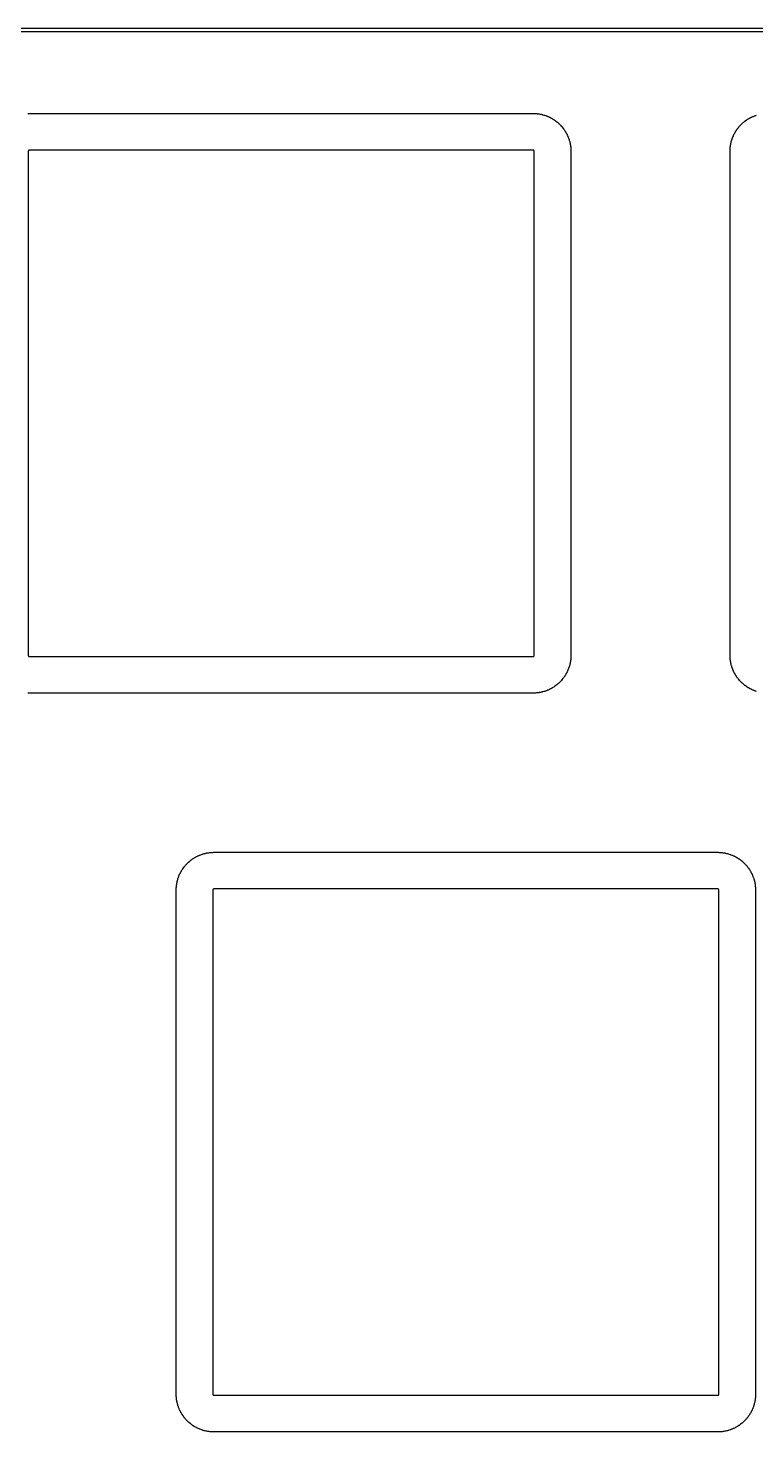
# Model space of a CAD drawing. Extents: x 19 to 282, y -150 to -67.
# Drawn here: x 134.48 to 153.26, y -103 to -66.8 of the extents above; entities that cross this region are included whole.
import ezdxf

# ---------------------------------------------------------------- set-up
doc = ezdxf.new("R2010")
doc.units = 0
doc.layers.add('BLACK', color=7, linetype='CONTINUOUS')

msp = doc.modelspace()

# ---------------------------------------------------------------- linework, layer by layer
at = {"layer": 'BLACK', "linetype": 'CONTINUOUS'}
for p, q in [((24.0518, -66.8), (277.023, -66.8)), ((277.023, -66.9), (24.0518, -66.9)), ((134.476, -69.0033), (134.501, -69.0027)), ((134.501, -69.0027), (134.507, -69.0026)), ((134.507, -69.0026), (134.51, -69.003)), ((134.51, -69.003), (134.513, -69.0026)), ((134.513, -69.0026), (147.513, -69.0026)), ((147.513, -69.0026), (147.518, -69.0026)), ((147.518, -69.0026), (147.521, -69.0031)), ((147.521, -69.0031), (147.524, -69.0027)), ((147.524, -69.0027), (147.549, -69.0033)), ((147.549, -69.0033), (147.555, -69.0035)), ((147.555, -69.0035), (147.564, -69.0051)), ((147.564, -69.0051), (147.572, -69.0045)), ((147.572, -69.0045), (147.597, -69.0063)), ((147.597, -69.0063), (147.603, -69.0068)), ((147.603, -69.0068), (147.611, -69.0088)), ((147.611, -69.0088), (147.62, -69.0086)), ((147.62, -69.0086), (147.645, -69.0116)), ((147.645, -69.0116), (147.65, -69.0124)), ((147.65, -69.0124), (147.659, -69.0148)), ((147.659, -69.0148), (147.668, -69.0151)), ((147.668, -69.0151), (147.692, -69.0193)), ((147.692, -69.0193), (147.697, -69.0203)), ((147.697, -69.0203), (147.706, -69.0231)), ((147.706, -69.0231), (147.714, -69.0238)), ((147.714, -69.0238), (147.738, -69.0292)), ((147.738, -69.0292), (147.744, -69.0305)), ((147.744, -69.0305), (147.752, -69.0337)), ((147.752, -69.0337), (147.761, -69.0348)), ((147.761, -69.0348), (147.784, -69.0414)), ((147.784, -69.0414), (147.79, -69.043)), ((147.79, -69.043), (147.798, -69.0465)), ((147.798, -69.0465), (147.806, -69.0481)), ((147.806, -69.0481), (147.829, -69.0557)), ((147.829, -69.0557), (147.835, -69.0576)), ((147.835, -69.0576), (147.843, -69.0616)), ((147.843, -69.0616), (147.851, -69.0635)), ((147.851, -69.0635), (147.874, -69.0723)), ((147.874, -69.0723), (147.879, -69.0744)), ((147.879, -69.0744), (147.887, -69.0788)), ((147.887, -69.0788), (147.895, -69.0811)), ((147.895, -69.0811), (147.918, -69.091)), ((147.918, -69.091), (147.923, -69.0934)), ((147.923, -69.0934), (147.93, -69.0981)), ((147.93, -69.0981), (147.938, -69.1008)), ((147.938, -69.1008), (147.96, -69.1118)), ((147.96, -69.1118), (147.965, -69.1144)), ((147.965, -69.1144), (147.972, -69.1195)), ((147.972, -69.1195), (147.981, -69.1227)), ((147.981, -69.1227), (148.002, -69.1347)), ((148.002, -69.1347), (148.007, -69.1376)), ((153.066, -69.14), (153.073, -69.1347)), ((153.073, -69.1347), (153.094, -69.1227)), ((153.094, -69.1227), (153.1, -69.1199)), ((153.1, -69.1199), (153.108, -69.1168)), ((153.108, -69.1168), (153.115, -69.1118)), ((153.115, -69.1118), (153.137, -69.1008)), ((153.137, -69.1008), (153.142, -69.0983)), ((153.142, -69.0983), (153.15, -69.0956)), ((153.15, -69.0956), (153.157, -69.091)), ((153.157, -69.091), (153.18, -69.0811)), ((153.18, -69.0811), (153.185, -69.0788)), ((153.185, -69.0788), (153.193, -69.0766)), ((153.193, -69.0766), (153.201, -69.0723)), ((153.201, -69.0723), (153.224, -69.0635)), ((153.224, -69.0635), (153.229, -69.0615)), ((153.229, -69.0615), (153.238, -69.0596)), ((153.238, -69.0596), (153.246, -69.0557)), ((153.246, -69.0557), (153.269, -69.0481)), ((148.007, -69.1376), (148.014, -69.143)), ((148.014, -69.143), (148.022, -69.1466)), ((148.022, -69.1466), (148.042, -69.1596)), ((148.042, -69.1596), (148.047, -69.1627)), ((148.047, -69.1627), (148.054, -69.1685)), ((148.054, -69.1685), (148.062, -69.1725)), ((148.062, -69.1725), (148.082, -69.1866)), ((148.082, -69.1866), (148.086, -69.1899)), ((148.086, -69.1899), (148.093, -69.196)), ((148.093, -69.196), (148.1, -69.2004)), ((148.1, -69.2004), (148.12, -69.2155)), ((148.12, -69.2155), (148.124, -69.2191)), ((148.124, -69.2191), (148.13, -69.2255)), ((148.13, -69.2255), (148.138, -69.2303)), ((148.138, -69.2303), (148.156, -69.2464)), ((148.156, -69.2464), (148.161, -69.2502)), ((148.161, -69.2502), (148.167, -69.257)), ((148.167, -69.257), (148.174, -69.2621)), ((148.174, -69.2621), (148.192, -69.2792)), ((148.192, -69.2792), (148.196, -69.2832)), ((148.196, -69.2832), (148.201, -69.2903)), ((148.201, -69.2903), (148.208, -69.2958)), ((148.208, -69.2958), (148.225, -69.3137)), ((148.225, -69.3137), (148.229, -69.3179)), ((148.229, -69.3179), (148.234, -69.3252)), ((148.234, -69.3252), (148.241, -69.3311)), ((148.241, -69.3311), (148.257, -69.3498)), ((148.257, -69.3498), (148.261, -69.3542)), ((148.261, -69.3542), (148.266, -69.3617)), ((148.266, -69.3617), (148.272, -69.3678)), ((148.272, -69.3678), (148.287, -69.3872)), ((148.287, -69.3872), (148.291, -69.3918)), ((148.291, -69.3918), (148.295, -69.3995)), ((148.295, -69.3995), (148.301, -69.4059)), ((148.301, -69.4059), (148.315, -69.4259)), ((148.315, -69.4259), (148.318, -69.4307)), ((148.318, -69.4307), (148.322, -69.4385)), ((148.322, -69.4385), (148.328, -69.4452)), ((148.328, -69.4452), (148.341, -69.4659)), ((148.341, -69.4659), (148.344, -69.4708)), ((148.344, -69.4708), (148.347, -69.4788)), ((148.347, -69.4788), (148.353, -69.4857)), ((148.353, -69.4857), (148.365, -69.507)), ((152.71, -69.507), (152.722, -69.4857)), ((152.722, -69.4857), (152.725, -69.4807)), ((152.725, -69.4807), (152.731, -69.4739)), ((152.731, -69.4739), (152.734, -69.4659)), ((152.734, -69.4659), (152.747, -69.4452)), ((152.747, -69.4452), (152.75, -69.4403)), ((152.75, -69.4403), (152.756, -69.4337)), ((152.756, -69.4337), (152.76, -69.4259)), ((152.76, -69.4259), (152.774, -69.4059)), ((152.774, -69.4059), (152.777, -69.4012)), ((152.777, -69.4012), (152.784, -69.3948)), ((152.784, -69.3948), (152.788, -69.3872)), ((152.788, -69.3872), (152.803, -69.3678)), ((152.803, -69.3678), (152.807, -69.3632)), ((152.807, -69.3632), (152.813, -69.3572)), ((152.813, -69.3572), (152.818, -69.3498)), ((152.818, -69.3498), (152.834, -69.3311)), ((152.834, -69.3311), (152.838, -69.3267)), ((152.838, -69.3267), (152.844, -69.321)), ((152.844, -69.321), (152.85, -69.3137)), ((152.85, -69.3137), (152.867, -69.2958)), ((152.867, -69.2958), (152.871, -69.2916)), ((152.871, -69.2916), (152.878, -69.2862)), ((152.878, -69.2862), (152.883, -69.2792)), ((152.883, -69.2792), (152.901, -69.2621)), ((152.901, -69.2621), (152.905, -69.2582)), ((152.905, -69.2582), (152.913, -69.2531)), ((152.913, -69.2531), (152.919, -69.2464)), ((152.919, -69.2464), (152.937, -69.2303)), ((152.937, -69.2303), (152.942, -69.2266)), ((152.942, -69.2266), (152.949, -69.2219)), ((152.949, -69.2219), (152.955, -69.2155)), ((152.955, -69.2155), (152.975, -69.2004)), ((152.975, -69.2004), (152.979, -69.1969)), ((152.979, -69.1969), (152.987, -69.1926)), ((152.987, -69.1926), (152.993, -69.1866)), ((152.993, -69.1866), (153.013, -69.1725)), ((153.013, -69.1725), (153.018, -69.1692)), ((153.018, -69.1692), (153.026, -69.1653)), ((153.026, -69.1653), (153.033, -69.1596)), ((153.033, -69.1596), (153.053, -69.1466)), ((153.053, -69.1466), (153.058, -69.1435)), ((153.058, -69.1435), (153.066, -69.14)), ((148.365, -69.507), (148.368, -69.512)), ((148.368, -69.512), (148.371, -69.5202)), ((148.371, -69.5202), (148.376, -69.5273)), ((148.376, -69.5273), (148.387, -69.5491)), ((148.387, -69.5491), (148.389, -69.5543)), ((148.389, -69.5543), (148.392, -69.5626)), ((148.392, -69.5626), (148.397, -69.57)), ((148.397, -69.57), (148.406, -69.5923)), ((148.406, -69.5923), (148.409, -69.5976)), ((148.409, -69.5976), (148.411, -69.606)), ((148.411, -69.606), (148.415, -69.6136)), ((148.415, -69.6136), (148.424, -69.6363)), ((148.424, -69.6363), (148.426, -69.6417)), ((148.426, -69.6417), (148.428, -69.6502)), ((148.428, -69.6502), (148.432, -69.658)), ((148.432, -69.658), (148.439, -69.6812)), ((148.439, -69.6812), (148.441, -69.6867)), ((148.441, -69.6867), (148.443, -69.6953)), ((148.443, -69.6953), (148.446, -69.7033)), ((148.446, -69.7033), (148.453, -69.7268)), ((148.453, -69.7268), (148.454, -69.7324)), ((148.454, -69.7324), (148.455, -69.741)), ((148.455, -69.741), (148.458, -69.7492)), ((148.458, -69.7492), (148.464, -69.7731)), ((148.464, -69.7731), (148.465, -69.7787)), ((148.465, -69.7787), (148.466, -69.7875)), ((148.466, -69.7875), (148.468, -69.7958)), ((148.468, -69.7958), (148.472, -69.8199)), ((148.472, -69.8199), (148.473, -69.8256)), ((148.473, -69.8256), (148.474, -69.8344)), ((148.474, -69.8344), (148.476, -69.8429)), ((148.476, -69.8429), (148.479, -69.8673)), ((152.596, -69.8673), (152.599, -69.8429)), ((152.599, -69.8429), (152.6, -69.8372)), ((152.6, -69.8372), (152.602, -69.8287)), ((152.602, -69.8287), (152.603, -69.82)), ((152.603, -69.82), (152.607, -69.7958)), ((152.607, -69.7958), (152.608, -69.7901)), ((152.608, -69.7901), (152.611, -69.7818)), ((152.611, -69.7731), (152.617, -69.7492)), ((152.611, -69.7818), (152.611, -69.7731)), ((152.617, -69.7492), (152.618, -69.7436)), ((152.618, -69.7436), (152.621, -69.7355)), ((152.621, -69.7355), (152.622, -69.7268)), ((152.622, -69.7268), (152.629, -69.7033)), ((152.629, -69.7033), (152.63, -69.6977)), ((152.63, -69.6977), (152.634, -69.6898)), ((152.634, -69.6898), (152.636, -69.6812)), ((152.636, -69.6812), (152.643, -69.658)), ((152.643, -69.658), (152.645, -69.6525)), ((152.645, -69.6525), (152.649, -69.6448)), ((152.649, -69.6448), (152.651, -69.6363)), ((152.651, -69.6363), (152.66, -69.6136)), ((152.66, -69.6136), (152.662, -69.6082)), ((152.662, -69.6082), (152.666, -69.6006)), ((152.666, -69.6006), (152.669, -69.5923)), ((152.669, -69.5923), (152.679, -69.57)), ((152.679, -69.57), (152.681, -69.5647)), ((152.681, -69.5647), (152.686, -69.5574)), ((152.686, -69.5574), (152.688, -69.5491)), ((152.688, -69.5491), (152.699, -69.5273)), ((152.699, -69.5273), (152.702, -69.5222)), ((152.702, -69.5222), (152.707, -69.5151)), ((152.707, -69.5151), (152.71, -69.507)), ((134.486, -69.9696), (134.485, -69.9709)), ((134.485, -69.9709), (134.485, -69.9723)), ((134.485, -69.9723), (134.485, -69.9736)), ((134.485, -69.9736), (134.485, -69.9809)), ((134.485, -69.9809), (134.485, -82.9691)), ((134.487, -69.9658), (134.486, -69.967)), ((134.486, -69.967), (134.486, -69.9683)), ((134.486, -69.9683), (134.486, -69.9696)), ((134.488, -69.9633), (134.487, -69.9645)), ((134.487, -69.9645), (134.487, -69.9658)), ((134.489, -69.9609), (134.488, -69.9621)), ((134.488, -69.9621), (134.488, -69.9633)), ((134.49, -69.9598), (134.489, -69.9609)), ((134.491, -69.9577), (134.49, -69.9587)), ((134.49, -69.9587), (134.49, -69.9598)), ((134.492, -69.9566), (134.491, -69.9577)), ((134.493, -69.9556), (134.492, -69.9566)), ((134.494, -69.9546), (134.493, -69.9556)), ((134.495, -69.9538), (134.494, -69.9546)), ((134.496, -69.953), (134.495, -69.9538)), ((134.497, -69.9522), (134.496, -69.953)), ((134.498, -69.9515), (134.497, -69.9522)), ((134.5, -69.9508), (134.498, -69.9515)), ((134.501, -69.9502), (134.5, -69.9508)), ((134.502, -69.9497), (134.501, -69.9502)), ((134.503, -69.9492), (134.502, -69.9497)), ((134.505, -69.9488), (134.503, -69.9492)), ((134.506, -69.9484), (134.505, -69.9488)), ((134.507, -69.9481), (134.506, -69.9484)), ((134.508, -69.9479), (134.507, -69.9481)), ((134.51, -69.9477), (134.508, -69.9479)), ((134.511, -69.9476), (134.51, -69.9477)), ((134.518, -69.9474), (134.511, -69.9476)), ((147.507, -69.9474), (134.518, -69.9474)), ((147.514, -69.9476), (147.507, -69.9474)), ((147.515, -69.9477), (147.514, -69.9476)), ((147.517, -69.9479), (147.515, -69.9477)), ((147.518, -69.9481), (147.517, -69.9479)), ((147.519, -69.9484), (147.518, -69.9481)), ((147.52, -69.9488), (147.519, -69.9484)), ((147.522, -69.9492), (147.52, -69.9488)), ((147.523, -69.9497), (147.522, -69.9492)), ((147.524, -69.9502), (147.523, -69.9497)), ((147.525, -69.9508), (147.524, -69.9502)), ((147.527, -69.9515), (147.525, -69.9508)), ((147.528, -69.9522), (147.527, -69.9515)), ((147.529, -69.9529), (147.528, -69.9522)), ((147.53, -69.9538), (147.529, -69.9529)), ((147.531, -69.9546), (147.53, -69.9538)), ((147.532, -69.9556), (147.531, -69.9546)), ((147.533, -69.9566), (147.532, -69.9556)), ((147.534, -69.9577), (147.533, -69.9566)), ((147.535, -69.9587), (147.534, -69.9577)), ((147.535, -69.9598), (147.535, -69.9587)), ((147.536, -69.9609), (147.535, -69.9598)), ((147.537, -69.9621), (147.536, -69.9609)), ((147.537, -69.9633), (147.537, -69.9621)), ((147.538, -69.9645), (147.537, -69.9633)), ((147.538, -69.9658), (147.538, -69.9645)), ((147.539, -69.967), (147.538, -69.9658)), ((147.539, -69.9683), (147.539, -69.967)), ((147.539, -69.9696), (147.539, -69.9683)), ((147.54, -69.9709), (147.539, -69.9696)), ((147.54, -69.9723), (147.54, -69.9709)), ((147.54, -69.9736), (147.54, -69.9723)), ((147.54, -69.9808), (147.54, -69.9736)), ((147.54, -82.9692), (147.54, -69.9808)), ((148.479, -69.8673), (148.48, -69.8731)), ((148.48, -69.8731), (148.479, -69.8819)), ((148.479, -69.8819), (148.481, -69.8905)), ((148.481, -69.8905), (148.483, -69.9152)), ((148.483, -69.9152), (148.483, -69.9209)), ((148.483, -69.9209), (148.483, -69.9298)), ((148.483, -69.9298), (148.484, -69.9385)), ((148.484, -69.9385), (148.485, -69.9633)), ((148.485, -69.9633), (148.485, -69.9691)), ((148.485, -69.9691), (148.485, -69.972)), ((148.485, -69.972), (148.485, -69.975)), ((148.485, -69.975), (148.485, -82.975)), ((152.59, -69.9633), (152.591, -69.9385)), ((152.591, -69.9663), (152.59, -69.9633)), ((152.59, -69.9692), (152.591, -69.9663)), ((152.59, -69.975), (152.59, -69.9692)), ((152.59, -82.975), (152.59, -69.975)), ((152.591, -69.9327), (152.593, -69.924)), ((152.591, -69.9385), (152.591, -69.9327)), ((152.592, -69.9151), (152.594, -69.8905)), ((152.593, -69.924), (152.592, -69.9151)), ((152.594, -69.8848), (152.596, -69.8762)), ((152.594, -69.8905), (152.594, -69.8848)), ((152.596, -69.8762), (152.596, -69.8673)), ((134.485, -82.9691), (134.485, -82.9764)), ((134.485, -82.9764), (134.485, -82.9777)), ((134.485, -82.9777), (134.485, -82.9791)), ((134.485, -82.9791), (134.486, -82.9804)), ((134.486, -82.9804), (134.486, -82.9817)), ((134.486, -82.9817), (134.486, -82.983)), ((134.486, -82.983), (134.487, -82.9842)), ((134.487, -82.9842), (134.487, -82.9855)), ((134.487, -82.9855), (134.488, -82.9867)), ((134.488, -82.9867), (134.488, -82.9879)), ((134.488, -82.9879), (134.489, -82.9891)), ((134.489, -82.9891), (134.49, -82.9902)), ((134.49, -82.9902), (134.49, -82.9913)), ((134.49, -82.9913), (134.491, -82.9924)), ((134.491, -82.9924), (134.492, -82.9934)), ((134.492, -82.9934), (134.493, -82.9944)), ((134.493, -82.9944), (134.494, -82.9954)), ((134.494, -82.9954), (134.495, -82.9962)), ((134.495, -82.9962), (134.496, -82.997)), ((134.496, -82.997), (134.497, -82.9978)), ((134.497, -82.9978), (134.498, -82.9985)), ((134.498, -82.9985), (134.5, -82.9992)), ((134.5, -82.9992), (134.501, -82.9998)), ((134.501, -82.9998), (134.502, -83.0003)), ((134.502, -83.0003), (134.503, -83.0008)), ((134.503, -83.0008), (134.505, -83.0012)), ((134.505, -83.0012), (134.506, -83.0016)), ((134.506, -83.0016), (134.507, -83.0019)), ((134.507, -83.0019), (134.508, -83.0021)), ((134.508, -83.0021), (134.51, -83.0023)), ((134.51, -83.0023), (134.511, -83.0024)), ((134.511, -83.0024), (134.518, -83.0026)), ((134.518, -83.0026), (147.507, -83.0026)), ((147.507, -83.0026), (147.514, -83.0024)), ((147.514, -83.0024), (147.515, -83.0023)), ((147.515, -83.0023), (147.517, -83.0021)), ((147.517, -83.0021), (147.518, -83.0019)), ((147.518, -83.0019), (147.519, -83.0016)), ((147.519, -83.0016), (147.52, -83.0012)), ((147.52, -83.0012), (147.522, -83.0008)), ((147.522, -83.0008), (147.523, -83.0003)), ((147.523, -83.0003), (147.524, -82.9998)), ((147.524, -82.9998), (147.525, -82.9992)), ((147.525, -82.9992), (147.527, -82.9985)), ((147.527, -82.9985), (147.528, -82.9978)), ((147.528, -82.9978), (147.529, -82.9971)), ((147.529, -82.9971), (147.53, -82.9962)), ((147.53, -82.9962), (147.531, -82.9953)), ((147.531, -82.9953), (147.532, -82.9944)), ((147.532, -82.9944), (147.533, -82.9934)), ((147.533, -82.9934), (147.534, -82.9923)), ((147.534, -82.9923), (147.535, -82.9913)), ((147.535, -82.9902), (147.536, -82.9891)), ((147.535, -82.9913), (147.535, -82.9902)), ((147.536, -82.9891), (147.537, -82.9879)), ((147.537, -82.9867), (147.538, -82.9855)), ((147.537, -82.9879), (147.537, -82.9867)), ((147.538, -82.9842), (147.539, -82.983)), ((147.538, -82.9855), (147.538, -82.9842)), ((147.539, -82.9804), (147.54, -82.9791)), ((147.539, -82.9817), (147.539, -82.9804)), ((147.539, -82.983), (147.539, -82.9817)), ((147.54, -82.9764), (147.54, -82.9692)), ((147.54, -82.9777), (147.54, -82.9764)), ((147.54, -82.9791), (147.54, -82.9777)), ((148.445, -83.2523), (148.441, -83.2602)), ((148.446, -83.2467), (148.445, -83.2523)), ((148.453, -83.2232), (148.446, -83.2467)), ((148.454, -83.2145), (148.453, -83.2232)), ((148.457, -83.2064), (148.454, -83.2145)), ((148.458, -83.2008), (148.457, -83.2064)), ((148.464, -83.1769), (148.458, -83.2008)), ((148.467, -83.1599), (148.464, -83.1682)), ((148.464, -83.1682), (148.464, -83.1769)), ((148.468, -83.1542), (148.467, -83.1599)), ((148.472, -83.13), (148.468, -83.1542)), ((148.473, -83.1213), (148.472, -83.13)), ((148.475, -83.1128), (148.473, -83.1213)), ((148.476, -83.1071), (148.475, -83.1128)), ((148.479, -83.0827), (148.476, -83.1071)), ((148.481, -83.0652), (148.479, -83.0738)), ((148.479, -83.0738), (148.479, -83.0827)), ((148.483, -83.0348), (148.481, -83.0595)), ((148.481, -83.0595), (148.481, -83.0652)), ((148.484, -83.0173), (148.482, -83.026)), ((148.482, -83.026), (148.483, -83.0348)), ((148.485, -82.9808), (148.484, -82.9837)), ((148.484, -82.9837), (148.485, -82.9867)), ((148.485, -82.9867), (148.484, -83.0115)), ((148.484, -83.0115), (148.484, -83.0173)), ((148.485, -82.975), (148.485, -82.9808)), ((152.59, -82.978), (152.59, -82.975)), ((152.59, -82.9809), (152.59, -82.978)), ((152.59, -82.9867), (152.59, -82.9809)), ((152.591, -83.0115), (152.59, -82.9867)), ((152.592, -83.0202), (152.591, -83.0115)), ((152.592, -83.0291), (152.592, -83.0202)), ((152.592, -83.0349), (152.592, -83.0291)), ((152.594, -83.0595), (152.592, -83.0349)), ((152.596, -83.0681), (152.594, -83.0595)), ((152.595, -83.0769), (152.596, -83.0681)), ((152.596, -83.0827), (152.595, -83.0769)), ((152.599, -83.1071), (152.596, -83.0827)), ((152.601, -83.1155), (152.599, -83.1071)), ((152.602, -83.1243), (152.601, -83.1155)), ((152.603, -83.13), (152.602, -83.1243)), ((152.607, -83.1542), (152.603, -83.13)), ((152.61, -83.1625), (152.607, -83.1542)), ((152.61, -83.1713), (152.61, -83.1625)), ((152.611, -83.1769), (152.61, -83.1713)), ((152.617, -83.2008), (152.611, -83.1769)), ((152.62, -83.209), (152.617, -83.2008)), ((152.621, -83.2176), (152.62, -83.209)), ((152.622, -83.2232), (152.621, -83.2176)), ((152.629, -83.2467), (152.622, -83.2232)), ((152.632, -83.2547), (152.629, -83.2467)), ((148.257, -83.6002), (148.241, -83.6189)), ((148.262, -83.5928), (148.257, -83.6002)), ((148.268, -83.5867), (148.262, -83.5928)), ((148.272, -83.5822), (148.268, -83.5867)), ((148.287, -83.5628), (148.272, -83.5822)), ((148.291, -83.5552), (148.287, -83.5628)), ((148.298, -83.5488), (148.291, -83.5552)), ((148.301, -83.5441), (148.298, -83.5488)), ((148.315, -83.5241), (148.301, -83.5441)), ((148.319, -83.5163), (148.315, -83.5241)), ((148.325, -83.5097), (148.319, -83.5163)), ((148.328, -83.5048), (148.325, -83.5097)), ((148.341, -83.4841), (148.328, -83.5048)), ((148.345, -83.4761), (148.341, -83.4841)), ((148.35, -83.4693), (148.345, -83.4761)), ((148.353, -83.4643), (148.35, -83.4693)), ((148.365, -83.443), (148.353, -83.4643)), ((148.368, -83.4349), (148.365, -83.443)), ((148.373, -83.4278), (148.368, -83.4349)), ((148.376, -83.4227), (148.373, -83.4278)), ((148.387, -83.4009), (148.376, -83.4227)), ((148.389, -83.3926), (148.387, -83.4009)), ((148.394, -83.3853), (148.389, -83.3926)), ((148.397, -83.38), (148.394, -83.3853)), ((148.406, -83.3577), (148.397, -83.38)), ((148.409, -83.3493), (148.406, -83.3577)), ((148.413, -83.3418), (148.409, -83.3493)), ((148.415, -83.3364), (148.413, -83.3418)), ((148.424, -83.3137), (148.415, -83.3364)), ((148.426, -83.3052), (148.424, -83.3137)), ((148.43, -83.2975), (148.426, -83.3052)), ((148.432, -83.292), (148.43, -83.2975)), ((148.439, -83.2688), (148.432, -83.292)), ((148.441, -83.2602), (148.439, -83.2688)), ((152.634, -83.2633), (152.632, -83.2547)), ((152.636, -83.2688), (152.634, -83.2633)), ((152.643, -83.292), (152.636, -83.2688)), ((152.647, -83.2998), (152.643, -83.292)), ((152.649, -83.3083), (152.647, -83.2998)), ((152.651, -83.3137), (152.649, -83.3083)), ((152.66, -83.3364), (152.651, -83.3137)), ((152.664, -83.344), (152.66, -83.3364)), ((152.666, -83.3524), (152.664, -83.344)), ((152.669, -83.3577), (152.666, -83.3524)), ((152.679, -83.38), (152.669, -83.3577)), ((152.683, -83.3874), (152.679, -83.38)), ((152.686, -83.3957), (152.683, -83.3874)), ((152.688, -83.4009), (152.686, -83.3957)), ((152.699, -83.4227), (152.688, -83.4009)), ((152.704, -83.4298), (152.699, -83.4227)), ((152.707, -83.438), (152.704, -83.4298)), ((152.71, -83.443), (152.707, -83.438)), ((152.722, -83.4643), (152.71, -83.443)), ((152.728, -83.4712), (152.722, -83.4643)), ((152.731, -83.4792), (152.728, -83.4712)), ((152.734, -83.4841), (152.731, -83.4792)), ((152.747, -83.5048), (152.734, -83.4841)), ((152.753, -83.5115), (152.747, -83.5048)), ((152.757, -83.5193), (152.753, -83.5115)), ((152.76, -83.5241), (152.757, -83.5193)), ((152.774, -83.5441), (152.76, -83.5241)), ((152.78, -83.5505), (152.774, -83.5441)), ((152.784, -83.5582), (152.78, -83.5505)), ((152.788, -83.5628), (152.784, -83.5582)), ((152.803, -83.5822), (152.788, -83.5628)), ((152.809, -83.5883), (152.803, -83.5822)), ((152.814, -83.5958), (152.809, -83.5883)), ((152.818, -83.6002), (152.814, -83.5958)), ((152.834, -83.6189), (152.818, -83.6002)), ((134.501, -83.9473), (134.476, -83.9467)), ((134.504, -83.9469), (134.501, -83.9473)), ((134.507, -83.9474), (134.504, -83.9469)), ((134.513, -83.9474), (134.507, -83.9474)), ((147.513, -83.9474), (134.513, -83.9474)), ((147.515, -83.947), (147.513, -83.9474)), ((147.518, -83.9474), (147.515, -83.947)), ((147.524, -83.9473), (147.518, -83.9474)), ((147.549, -83.9467), (147.524, -83.9473)), ((147.558, -83.9452), (147.549, -83.9467)), ((147.567, -83.9459), (147.558, -83.9452)), ((147.572, -83.9455), (147.567, -83.9459)), ((147.597, -83.9437), (147.572, -83.9455)), ((147.606, -83.9418), (147.597, -83.9437)), ((147.614, -83.9421), (147.606, -83.9418)), ((147.62, -83.9414), (147.614, -83.9421)), ((147.645, -83.9384), (147.62, -83.9414)), ((147.653, -83.936), (147.645, -83.9384)), ((147.662, -83.9359), (147.653, -83.936)), ((147.668, -83.9349), (147.662, -83.9359)), ((147.692, -83.9307), (147.668, -83.9349)), ((147.7, -83.928), (147.692, -83.9307)), ((147.709, -83.9274), (147.7, -83.928)), ((147.714, -83.9262), (147.709, -83.9274)), ((147.738, -83.9208), (147.714, -83.9262)), ((147.746, -83.9177), (147.738, -83.9208)), ((147.755, -83.9167), (147.746, -83.9177)), ((147.761, -83.9152), (147.755, -83.9167)), ((147.784, -83.9086), (147.761, -83.9152)), ((147.792, -83.9051), (147.784, -83.9086)), ((147.801, -83.9037), (147.792, -83.9051)), ((147.806, -83.9019), (147.801, -83.9037)), ((147.829, -83.8942), (147.806, -83.9019)), ((147.837, -83.8904), (147.829, -83.8942)), ((147.846, -83.8885), (147.837, -83.8904)), ((147.851, -83.8865), (147.846, -83.8885)), ((147.874, -83.8777), (147.851, -83.8865)), ((147.882, -83.8734), (147.874, -83.8777)), ((147.89, -83.8712), (147.882, -83.8734)), ((147.895, -83.8689), (147.89, -83.8712)), ((147.918, -83.859), (147.895, -83.8689)), ((147.925, -83.8544), (147.918, -83.859)), ((147.933, -83.8517), (147.925, -83.8544)), ((147.938, -83.8492), (147.933, -83.8517)), ((147.96, -83.8382), (147.938, -83.8492)), ((147.967, -83.8332), (147.96, -83.8382)), ((147.975, -83.8301), (147.967, -83.8332)), ((147.981, -83.8273), (147.975, -83.8301)), ((148.002, -83.8153), (147.981, -83.8273)), ((148.009, -83.81), (148.002, -83.8153)), ((148.017, -83.8065), (148.009, -83.81)), ((148.022, -83.8034), (148.017, -83.8065)), ((148.042, -83.7904), (148.022, -83.8034)), ((148.049, -83.7847), (148.042, -83.7904)), ((148.057, -83.7808), (148.049, -83.7847)), ((148.062, -83.7775), (148.057, -83.7808)), ((148.082, -83.7634), (148.062, -83.7775)), ((148.088, -83.7574), (148.082, -83.7634)), ((148.096, -83.7531), (148.088, -83.7574)), ((148.1, -83.7496), (148.096, -83.7531)), ((148.12, -83.7345), (148.1, -83.7496)), ((148.126, -83.7281), (148.12, -83.7345)), ((148.133, -83.7234), (148.126, -83.7281)), ((148.138, -83.7197), (148.133, -83.7234)), ((148.156, -83.7036), (148.138, -83.7197)), ((148.162, -83.6969), (148.156, -83.7036)), ((148.17, -83.6918), (148.162, -83.6969)), ((148.174, -83.6879), (148.17, -83.6918)), ((148.192, -83.6708), (148.174, -83.6879)), ((148.197, -83.6638), (148.192, -83.6708)), ((148.204, -83.6584), (148.197, -83.6638)), ((148.208, -83.6542), (148.204, -83.6584)), ((148.225, -83.6363), (148.208, -83.6542)), ((148.231, -83.629), (148.225, -83.6363)), ((148.237, -83.6233), (148.231, -83.629)), ((148.241, -83.6189), (148.237, -83.6233)), ((152.841, -83.6248), (152.834, -83.6189)), ((152.846, -83.6321), (152.841, -83.6248)), ((152.85, -83.6363), (152.846, -83.6321)), ((152.867, -83.6542), (152.85, -83.6363)), ((152.874, -83.6597), (152.867, -83.6542)), ((152.879, -83.6668), (152.874, -83.6597)), ((152.883, -83.6708), (152.879, -83.6668)), ((152.901, -83.6879), (152.883, -83.6708)), ((152.908, -83.693), (152.901, -83.6879)), ((152.914, -83.6998), (152.908, -83.693)), ((152.919, -83.7036), (152.914, -83.6998)), ((152.937, -83.7197), (152.919, -83.7036)), ((152.945, -83.7245), (152.937, -83.7197)), ((152.951, -83.7309), (152.945, -83.7245)), ((152.955, -83.7345), (152.951, -83.7309)), ((152.975, -83.7496), (152.955, -83.7345)), ((152.982, -83.754), (152.975, -83.7496)), ((152.989, -83.7601), (152.982, -83.754)), ((152.993, -83.7634), (152.989, -83.7601)), ((153.013, -83.7775), (152.993, -83.7634)), ((153.021, -83.7815), (153.013, -83.7775)), ((153.028, -83.7872), (153.021, -83.7815)), ((153.033, -83.7904), (153.028, -83.7872)), ((153.053, -83.8034), (153.033, -83.7904)), ((153.061, -83.807), (153.053, -83.8034)), ((153.068, -83.8124), (153.061, -83.807)), ((153.073, -83.8153), (153.068, -83.8124)), ((153.094, -83.8273), (153.073, -83.8153)), ((153.103, -83.8305), (153.094, -83.8273)), ((153.11, -83.8356), (153.103, -83.8305)), ((153.115, -83.8382), (153.11, -83.8356)), ((153.137, -83.8492), (153.115, -83.8382)), ((153.145, -83.8519), (153.137, -83.8492)), ((153.152, -83.8566), (153.145, -83.8519)), ((153.157, -83.859), (153.152, -83.8566)), ((153.18, -83.8689), (153.157, -83.859)), ((153.188, -83.8712), (153.18, -83.8689)), ((153.196, -83.8756), (153.188, -83.8712)), ((153.201, -83.8777), (153.196, -83.8756)), ((153.224, -83.8865), (153.201, -83.8777)), ((153.232, -83.8884), (153.224, -83.8865)), ((153.24, -83.8924), (153.232, -83.8884)), ((153.246, -83.8942), (153.24, -83.8924)), ((153.269, -83.9019), (153.246, -83.8942)), ((138.596, -88.3292), (138.614, -88.3121)), ((138.614, -88.3121), (138.618, -88.3082)), ((138.618, -88.3082), (138.625, -88.3031)), ((138.625, -88.3031), (138.631, -88.2964)), ((138.631, -88.2964), (138.65, -88.2803)), ((138.65, -88.2803), (138.654, -88.2766)), ((138.654, -88.2766), (138.662, -88.2719)), ((138.662, -88.2719), (138.668, -88.2655)), ((138.668, -88.2655), (138.687, -88.2504)), ((138.687, -88.2504), (138.692, -88.2469)), ((138.692, -88.2469), (138.699, -88.2426)), ((138.699, -88.2426), (138.706, -88.2366)), ((138.706, -88.2366), (138.726, -88.2225)), ((138.726, -88.2225), (138.731, -88.2192)), ((138.731, -88.2192), (138.739, -88.2153)), ((138.739, -88.2153), (138.745, -88.2096)), ((138.745, -88.2096), (138.766, -88.1966)), ((138.766, -88.1966), (138.771, -88.1935)), ((138.771, -88.1935), (138.779, -88.19)), ((138.779, -88.19), (138.786, -88.1847)), ((138.786, -88.1847), (138.807, -88.1727)), ((138.807, -88.1727), (138.812, -88.1699)), ((138.812, -88.1699), (138.82, -88.1668)), ((138.82, -88.1668), (138.827, -88.1618)), ((138.827, -88.1618), (138.849, -88.1508)), ((138.849, -88.1508), (138.854, -88.1483)), ((138.854, -88.1483), (138.863, -88.1456)), ((138.863, -88.1456), (138.87, -88.141)), ((138.87, -88.141), (138.892, -88.1311)), ((138.892, -88.1311), (138.898, -88.1288)), ((138.898, -88.1288), (138.906, -88.1265)), ((138.906, -88.1265), (138.914, -88.1223)), ((138.914, -88.1223), (138.936, -88.1135)), ((138.936, -88.1135), (138.942, -88.1115)), ((138.942, -88.1115), (138.95, -88.1096)), ((138.95, -88.1096), (138.958, -88.1057)), ((138.958, -88.1057), (138.981, -88.0981)), ((138.981, -88.0981), (138.987, -88.0963)), ((138.987, -88.0963), (138.995, -88.0949)), ((138.995, -88.0949), (139.003, -88.0914)), ((139.003, -88.0914), (139.027, -88.0848)), ((139.027, -88.0848), (139.032, -88.0833)), ((139.032, -88.0833), (139.041, -88.0823)), ((139.041, -88.0823), (139.049, -88.0792)), ((139.049, -88.0792), (139.073, -88.0738)), ((139.073, -88.0738), (139.079, -88.0726)), ((139.079, -88.0726), (139.087, -88.072)), ((139.087, -88.072), (139.096, -88.0693)), ((139.096, -88.0693), (139.12, -88.0651)), ((139.12, -88.0651), (139.126, -88.0641)), ((139.126, -88.0641), (139.134, -88.0639)), ((139.134, -88.0639), (139.143, -88.0616)), ((139.143, -88.0616), (139.167, -88.0586)), ((139.167, -88.0586), (139.173, -88.0579)), ((139.173, -88.0579), (139.182, -88.0582)), ((139.182, -88.0582), (139.191, -88.0563)), ((139.191, -88.0563), (139.215, -88.0545)), ((139.215, -88.0545), (139.221, -88.0541)), ((139.221, -88.0541), (139.23, -88.0548)), ((139.23, -88.0548), (139.239, -88.0533)), ((139.239, -88.0533), (139.263, -88.0527)), ((139.263, -88.0527), (139.269, -88.0526)), ((139.269, -88.0526), (139.272, -88.053)), ((139.272, -88.053), (139.275, -88.0526)), ((139.275, -88.0526), (152.275, -88.0526)), ((152.275, -88.0526), (152.281, -88.0526)), ((152.281, -88.0526), (152.284, -88.0531)), ((152.284, -88.0531), (152.287, -88.0527)), ((152.287, -88.0527), (152.312, -88.0533)), ((152.312, -88.0533), (152.317, -88.0535)), ((152.317, -88.0535), (152.326, -88.0551)), ((152.326, -88.0551), (152.335, -88.0545)), ((152.335, -88.0545), (152.359, -88.0563)), ((152.359, -88.0563), (152.365, -88.0568)), ((152.365, -88.0568), (152.374, -88.0588)), ((152.374, -88.0588), (152.383, -88.0586)), ((152.383, -88.0586), (152.407, -88.0616)), ((152.407, -88.0616), (152.413, -88.0624)), ((152.413, -88.0624), (152.421, -88.0648)), ((152.421, -88.0648), (152.43, -88.0651)), ((152.43, -88.0651), (152.454, -88.0693)), ((152.454, -88.0693), (152.46, -88.0703)), ((152.46, -88.0703), (152.468, -88.0731)), ((152.468, -88.0731), (152.477, -88.0738)), ((152.477, -88.0738), (152.501, -88.0792)), ((152.501, -88.0792), (152.506, -88.0805)), ((152.506, -88.0805), (152.515, -88.0837)), ((152.515, -88.0837), (152.523, -88.0848)), ((152.523, -88.0848), (152.547, -88.0914)), ((152.547, -88.0914), (152.552, -88.093)), ((152.552, -88.093), (152.56, -88.0965)), ((152.56, -88.0965), (152.569, -88.0981)), ((152.569, -88.0981), (152.592, -88.1058)), ((152.592, -88.1058), (152.597, -88.1076)), ((152.597, -88.1076), (152.605, -88.1116)), ((152.605, -88.1116), (152.614, -88.1135)), ((152.614, -88.1135), (152.636, -88.1223)), ((152.636, -88.1223), (152.642, -88.1244)), ((152.642, -88.1244), (152.649, -88.1288)), ((152.649, -88.1288), (152.658, -88.1311)), ((152.658, -88.1311), (152.68, -88.141)), ((152.68, -88.141), (152.685, -88.1434)), ((152.685, -88.1434), (152.693, -88.1481)), ((152.693, -88.1481), (152.701, -88.1508)), ((152.701, -88.1508), (152.723, -88.1618)), ((152.723, -88.1618), (152.728, -88.1644)), ((152.728, -88.1644), (152.735, -88.1695)), ((152.735, -88.1695), (152.743, -88.1727)), ((152.743, -88.1727), (152.764, -88.1847)), ((152.764, -88.1847), (152.769, -88.1876)), ((152.769, -88.1876), (152.776, -88.193)), ((152.776, -88.193), (152.784, -88.1966)), ((152.784, -88.1966), (152.805, -88.2096)), ((152.805, -88.2096), (152.81, -88.2127)), ((152.81, -88.2127), (152.816, -88.2185)), ((152.816, -88.2185), (152.824, -88.2225)), ((152.824, -88.2225), (152.844, -88.2366)), ((152.844, -88.2366), (152.849, -88.24)), ((152.849, -88.24), (152.855, -88.2461)), ((152.855, -88.2461), (152.863, -88.2504)), ((152.863, -88.2504), (152.882, -88.2655)), ((152.882, -88.2655), (152.887, -88.2691)), ((152.887, -88.2691), (152.893, -88.2755)), ((152.893, -88.2755), (152.9, -88.2803)), ((152.9, -88.2803), (152.919, -88.2964)), ((152.919, -88.2964), (152.923, -88.3002)), ((152.923, -88.3002), (152.929, -88.307)), ((152.929, -88.307), (152.936, -88.3121)), ((152.936, -88.3121), (152.954, -88.3292)), ((138.364, -88.6863), (138.372, -88.6636)), ((138.372, -88.6636), (138.374, -88.6582)), ((138.374, -88.6582), (138.379, -88.6506)), ((138.379, -88.6506), (138.381, -88.6423)), ((138.381, -88.6423), (138.391, -88.62)), ((138.391, -88.62), (138.393, -88.6147)), ((138.393, -88.6147), (138.398, -88.6074)), ((138.398, -88.6074), (138.401, -88.5991)), ((138.401, -88.5991), (138.412, -88.5773)), ((138.412, -88.5773), (138.414, -88.5722)), ((138.414, -88.5722), (138.42, -88.5651)), ((138.42, -88.5651), (138.423, -88.557)), ((138.423, -88.557), (138.435, -88.5357)), ((138.435, -88.5357), (138.438, -88.5307)), ((138.438, -88.5307), (138.443, -88.5239)), ((138.443, -88.5239), (138.447, -88.5159)), ((138.447, -88.5159), (138.46, -88.4952)), ((138.46, -88.4952), (138.463, -88.4903)), ((138.463, -88.4903), (138.469, -88.4837)), ((138.469, -88.4837), (138.473, -88.4759)), ((138.473, -88.4759), (138.487, -88.4559)), ((138.487, -88.4559), (138.49, -88.4512)), ((138.49, -88.4512), (138.496, -88.4448)), ((138.496, -88.4448), (138.5, -88.4372)), ((138.5, -88.4372), (138.516, -88.4178)), ((138.516, -88.4178), (138.519, -88.4133)), ((138.519, -88.4133), (138.526, -88.4072)), ((138.526, -88.4072), (138.53, -88.3998)), ((138.53, -88.3998), (138.546, -88.3811)), ((138.546, -88.3811), (138.55, -88.3767)), ((138.55, -88.3767), (138.557, -88.371)), ((138.557, -88.371), (138.562, -88.3637)), ((138.562, -88.3637), (138.579, -88.3458)), ((138.579, -88.3458), (138.583, -88.3416)), ((138.583, -88.3416), (138.59, -88.3362)), ((138.59, -88.3362), (138.596, -88.3292)), ((152.954, -88.3292), (152.958, -88.3332)), ((152.958, -88.3332), (152.964, -88.3403)), ((152.964, -88.3403), (152.971, -88.3458)), ((152.971, -88.3458), (152.988, -88.3637)), ((152.988, -88.3637), (152.992, -88.3679)), ((152.992, -88.3679), (152.997, -88.3752)), ((152.997, -88.3752), (153.004, -88.3811)), ((153.004, -88.3811), (153.02, -88.3998)), ((153.02, -88.3998), (153.023, -88.4042)), ((153.023, -88.4042), (153.028, -88.4117)), ((153.028, -88.4117), (153.034, -88.4178)), ((153.034, -88.4178), (153.05, -88.4372)), ((153.05, -88.4372), (153.053, -88.4418)), ((153.053, -88.4418), (153.057, -88.4495)), ((153.057, -88.4495), (153.063, -88.4559)), ((153.063, -88.4559), (153.078, -88.4759)), ((153.078, -88.4759), (153.081, -88.4807)), ((153.081, -88.4807), (153.085, -88.4885)), ((153.085, -88.4885), (153.09, -88.4952)), ((153.09, -88.4952), (153.103, -88.5159)), ((153.103, -88.5159), (153.107, -88.5208)), ((153.107, -88.5208), (153.11, -88.5288)), ((153.11, -88.5288), (153.115, -88.5357)), ((153.115, -88.5357), (153.127, -88.557)), ((153.127, -88.557), (153.13, -88.562)), ((153.13, -88.562), (153.133, -88.5702)), ((153.133, -88.5702), (153.138, -88.5773)), ((153.138, -88.5773), (153.149, -88.5991)), ((153.149, -88.5991), (153.152, -88.6043)), ((153.152, -88.6043), (153.154, -88.6126)), ((153.154, -88.6126), (153.159, -88.62)), ((153.159, -88.62), (153.169, -88.6423)), ((153.169, -88.6423), (153.171, -88.6476)), ((153.171, -88.6476), (153.173, -88.656)), ((153.173, -88.656), (153.178, -88.6636)), ((153.178, -88.6636), (153.186, -88.6863)), ((138.303, -88.9885), (138.304, -88.9827)), ((138.303, -89.0133), (138.303, -88.9885)), ((138.303, -89.0163), (138.303, -89.0133)), ((138.303, -89.0192), (138.303, -89.0163)), ((138.303, -89.025), (138.303, -89.0192)), ((138.303, -102.025), (138.303, -89.025)), ((138.304, -88.9652), (138.306, -88.9405)), ((138.305, -88.974), (138.304, -88.9652)), ((138.304, -88.9827), (138.305, -88.974)), ((138.306, -88.9405), (138.307, -88.9348)), ((138.307, -88.9348), (138.309, -88.9262)), ((138.309, -88.9173), (138.312, -88.8929)), ((138.309, -88.9262), (138.309, -88.9173)), ((138.312, -88.8872), (138.315, -88.8787)), ((138.312, -88.8929), (138.312, -88.8872)), ((138.315, -88.8699), (138.319, -88.8458)), ((138.315, -88.8787), (138.315, -88.8699)), ((138.319, -88.8458), (138.32, -88.8401)), ((138.32, -88.8401), (138.323, -88.8318)), ((138.323, -88.8318), (138.324, -88.8231)), ((138.324, -88.8231), (138.329, -88.7992)), ((138.329, -88.7992), (138.331, -88.7936)), ((138.331, -88.7936), (138.334, -88.7855)), ((138.334, -88.7855), (138.335, -88.7768)), ((138.335, -88.7768), (138.341, -88.7532)), ((138.341, -88.7532), (138.343, -88.7477)), ((138.343, -88.7477), (138.347, -88.7397)), ((138.347, -88.7397), (138.348, -88.7312)), ((138.348, -88.7312), (138.356, -88.708)), ((138.356, -88.708), (138.358, -88.7025)), ((138.358, -88.7025), (138.362, -88.6948)), ((138.362, -88.6948), (138.364, -88.6863)), ((139.248, -89.0236), (139.247, -89.0309)), ((139.247, -89.0309), (139.247, -102.019)), ((139.249, -89.017), (139.248, -89.0183)), ((139.248, -89.0183), (139.248, -89.0196)), ((139.248, -89.0196), (139.248, -89.0209)), ((139.248, -89.0209), (139.248, -89.0223)), ((139.248, -89.0223), (139.248, -89.0236)), ((139.25, -89.0145), (139.249, -89.0158)), ((139.249, -89.0158), (139.249, -89.017)), ((139.251, -89.0121), (139.25, -89.0133)), ((139.25, -89.0133), (139.25, -89.0145)), ((139.252, -89.0098), (139.251, -89.0109)), ((139.251, -89.0109), (139.251, -89.0121)), ((139.253, -89.0087), (139.252, -89.0098)), ((139.254, -89.0077), (139.253, -89.0087)), ((139.255, -89.0066), (139.254, -89.0077)), ((139.256, -89.0056), (139.255, -89.0066)), ((139.257, -89.0046), (139.256, -89.0056)), ((139.258, -89.0038), (139.257, -89.0046)), ((139.259, -89.0029), (139.258, -89.0038)), ((139.26, -89.0022), (139.259, -89.0029)), ((139.261, -89.0015), (139.26, -89.0022)), ((139.262, -89.0008), (139.261, -89.0015)), ((139.263, -89.0002), (139.262, -89.0008)), ((139.265, -88.9997), (139.263, -89.0002)), ((139.266, -88.9992), (139.265, -88.9997)), ((139.267, -88.9988), (139.266, -88.9992)), ((139.268, -88.9984), (139.267, -88.9988)), ((139.27, -88.9981), (139.268, -88.9984)), ((139.271, -88.9979), (139.27, -88.9981)), ((139.272, -88.9977), (139.271, -88.9979)), ((139.274, -88.9976), (139.272, -88.9977)), ((139.281, -88.9974), (139.274, -88.9976)), ((152.269, -88.9974), (139.281, -88.9974)), ((152.276, -88.9976), (152.269, -88.9974)), ((152.278, -88.9977), (152.276, -88.9976)), ((152.279, -88.9979), (152.278, -88.9977)), ((152.28, -88.9981), (152.279, -88.9979)), ((152.282, -88.9984), (152.28, -88.9981)), ((152.283, -88.9988), (152.282, -88.9984)), ((152.284, -88.9992), (152.283, -88.9988)), ((152.286, -88.9997), (152.284, -88.9992)), ((152.287, -89.0002), (152.286, -88.9997)), ((152.288, -89.0008), (152.287, -89.0002)), ((152.289, -89.0015), (152.288, -89.0008)), ((152.29, -89.0022), (152.289, -89.0015)), ((152.291, -89.0029), (152.29, -89.0022)), ((152.292, -89.0038), (152.291, -89.0029)), ((152.293, -89.0047), (152.292, -89.0038)), ((152.294, -89.0056), (152.293, -89.0047)), ((152.295, -89.0066), (152.294, -89.0056)), ((152.296, -89.0077), (152.295, -89.0066)), ((152.297, -89.0087), (152.296, -89.0077)), ((152.298, -89.0098), (152.297, -89.0087)), ((152.299, -89.0109), (152.298, -89.0098)), ((152.299, -89.0121), (152.299, -89.0109)), ((152.3, -89.0133), (152.299, -89.0121)), ((152.3, -89.0145), (152.3, -89.0133)), ((152.301, -89.0158), (152.3, -89.0145)), ((152.301, -89.017), (152.301, -89.0158)), ((152.302, -89.0183), (152.301, -89.017)), ((152.302, -89.0196), (152.302, -89.0183)), ((152.302, -89.0209), (152.302, -89.0196)), ((152.302, -89.0223), (152.302, -89.0209)), ((152.302, -89.0236), (152.302, -89.0223)), ((152.303, -89.0308), (152.302, -89.0236)), ((152.303, -102.019), (152.303, -89.0308)), ((153.186, -88.6863), (153.189, -88.6917)), ((153.189, -88.6917), (153.19, -88.7002)), ((153.19, -88.7002), (153.194, -88.708)), ((153.194, -88.708), (153.202, -88.7312)), ((153.202, -88.7312), (153.204, -88.7367)), ((153.204, -88.7367), (153.205, -88.7453)), ((153.205, -88.7453), (153.209, -88.7533)), ((153.209, -88.7533), (153.215, -88.7768)), ((153.215, -88.7768), (153.217, -88.7824)), ((153.217, -88.7824), (153.218, -88.791)), ((153.218, -88.791), (153.221, -88.7992)), ((153.221, -88.7992), (153.226, -88.8231)), ((153.226, -88.8231), (153.227, -88.8287)), ((153.227, -88.8287), (153.228, -88.8375)), ((153.228, -88.8375), (153.231, -88.8458)), ((153.231, -88.8458), (153.235, -88.8699)), ((153.235, -88.8699), (153.236, -88.8756)), ((153.236, -88.8756), (153.236, -88.8844)), ((153.236, -88.8844), (153.238, -88.8929)), ((153.238, -88.8929), (153.241, -88.9173)), ((153.241, -88.9173), (153.242, -88.9231)), ((153.242, -88.9231), (153.242, -88.9319)), ((153.242, -88.9319), (153.244, -88.9405)), ((153.244, -88.9405), (153.246, -88.9652)), ((153.246, -88.9709), (153.245, -88.9798)), ((153.245, -88.9798), (153.247, -88.9885)), ((153.246, -88.9652), (153.246, -88.9709)), ((153.247, -88.9885), (153.247, -89.0133)), ((153.247, -89.0133), (153.247, -89.0191)), ((153.247, -89.0191), (153.247, -89.022)), ((153.247, -89.022), (153.247, -89.025)), ((153.247, -89.025), (153.247, -102.025)), ((138.303, -102.028), (138.303, -102.025)), ((138.303, -102.031), (138.303, -102.028)), ((138.303, -102.037), (138.303, -102.031)), ((138.303, -102.062), (138.303, -102.037)), ((138.305, -102.07), (138.303, -102.062)), ((138.304, -102.079), (138.305, -102.07)), ((139.247, -102.019), (139.248, -102.026)), ((139.248, -102.026), (139.248, -102.028)), ((139.248, -102.028), (139.248, -102.029)), ((139.248, -102.029), (139.248, -102.03)), ((139.248, -102.03), (139.248, -102.032)), ((139.248, -102.032), (139.249, -102.033)), ((139.249, -102.033), (139.249, -102.034)), ((139.249, -102.034), (139.25, -102.035)), ((139.25, -102.035), (139.25, -102.037)), ((139.25, -102.037), (139.251, -102.038)), ((139.251, -102.038), (139.251, -102.039)), ((139.251, -102.039), (139.252, -102.04)), ((139.252, -102.04), (139.253, -102.041)), ((139.253, -102.041), (139.254, -102.042)), ((139.254, -102.042), (139.255, -102.043)), ((139.255, -102.043), (139.256, -102.044)), ((139.256, -102.044), (139.257, -102.045)), ((139.257, -102.045), (139.258, -102.046)), ((139.258, -102.046), (139.259, -102.047)), ((139.259, -102.047), (139.26, -102.048)), ((139.26, -102.048), (139.261, -102.049)), ((139.261, -102.049), (139.262, -102.049)), ((139.262, -102.049), (139.263, -102.05)), ((139.263, -102.05), (139.265, -102.05)), ((139.265, -102.05), (139.266, -102.051)), ((139.266, -102.051), (139.267, -102.051)), ((139.267, -102.051), (139.268, -102.052)), ((139.268, -102.052), (139.27, -102.052)), ((139.27, -102.052), (139.271, -102.052)), ((139.271, -102.052), (139.272, -102.052)), ((139.272, -102.052), (139.274, -102.052)), ((139.274, -102.052), (139.281, -102.053)), ((139.281, -102.053), (152.269, -102.053)), ((152.269, -102.053), (152.276, -102.052)), ((152.276, -102.052), (152.278, -102.052)), ((152.278, -102.052), (152.279, -102.052)), ((152.279, -102.052), (152.28, -102.052)), ((152.28, -102.052), (152.282, -102.052)), ((152.282, -102.052), (152.283, -102.051)), ((152.283, -102.051), (152.284, -102.051)), ((152.284, -102.051), (152.286, -102.05)), ((152.286, -102.05), (152.287, -102.05)), ((152.287, -102.05), (152.288, -102.049)), ((152.288, -102.049), (152.289, -102.049)), ((152.289, -102.049), (152.29, -102.048)), ((152.29, -102.048), (152.291, -102.047)), ((152.291, -102.047), (152.292, -102.046)), ((152.292, -102.046), (152.293, -102.045)), ((152.293, -102.045), (152.294, -102.044)), ((152.294, -102.044), (152.295, -102.043)), ((152.295, -102.043), (152.296, -102.042)), ((152.296, -102.042), (152.297, -102.041)), ((152.297, -102.041), (152.298, -102.04)), ((152.298, -102.04), (152.299, -102.039)), ((152.299, -102.038), (152.3, -102.037)), ((152.299, -102.039), (152.299, -102.038)), ((152.3, -102.035), (152.301, -102.034)), ((152.3, -102.037), (152.3, -102.035)), ((152.301, -102.033), (152.302, -102.032)), ((152.301, -102.034), (152.301, -102.033)), ((152.302, -102.026), (152.303, -102.019)), ((152.302, -102.028), (152.302, -102.026)), ((152.302, -102.029), (152.302, -102.028)), ((152.302, -102.03), (152.302, -102.029)), ((152.302, -102.032), (152.302, -102.03)), ((153.247, -102.067), (153.245, -102.076)), ((153.247, -102.025), (153.247, -102.031)), ((153.247, -102.031), (153.247, -102.034)), ((153.247, -102.034), (153.247, -102.037)), ((153.247, -102.037), (153.247, -102.061)), ((153.247, -102.061), (153.247, -102.067)), ((138.304, -102.085), (138.304, -102.079)), ((138.306, -102.109), (138.304, -102.085)), ((138.308, -102.118), (138.306, -102.109)), ((138.308, -102.127), (138.308, -102.118)), ((138.309, -102.133), (138.308, -102.127)), ((138.312, -102.157), (138.309, -102.133)), ((138.314, -102.166), (138.312, -102.157)), ((138.314, -102.174), (138.314, -102.166)), ((138.315, -102.18), (138.314, -102.174)), ((138.319, -102.204), (138.315, -102.18)), ((138.322, -102.213), (138.319, -102.204)), ((138.323, -102.221), (138.322, -102.213)), ((138.324, -102.227), (138.323, -102.221)), ((138.329, -102.251), (138.324, -102.227)), ((138.332, -102.259), (138.329, -102.251)), ((138.333, -102.268), (138.332, -102.259)), ((138.335, -102.273), (138.333, -102.268)), ((138.341, -102.297), (138.335, -102.273)), ((138.345, -102.305), (138.341, -102.297)), ((138.346, -102.313), (138.345, -102.305)), ((138.348, -102.319), (138.346, -102.313)), ((138.356, -102.342), (138.348, -102.319)), ((138.36, -102.35), (138.356, -102.342)), ((138.361, -102.358), (138.36, -102.35)), ((138.364, -102.364), (138.361, -102.358)), ((138.372, -102.386), (138.364, -102.364)), ((138.377, -102.394), (138.372, -102.386)), ((138.379, -102.402), (138.377, -102.394)), ((138.381, -102.408), (138.379, -102.402)), ((138.391, -102.43), (138.381, -102.408)), ((138.396, -102.437), (138.391, -102.43)), ((138.398, -102.446), (138.396, -102.437)), ((153.157, -102.435), (153.152, -102.443)), ((153.159, -102.43), (153.157, -102.435)), ((153.169, -102.408), (153.159, -102.43)), ((153.171, -102.399), (153.169, -102.408)), ((153.176, -102.392), (153.171, -102.399)), ((153.178, -102.386), (153.176, -102.392)), ((153.186, -102.364), (153.178, -102.386)), ((153.188, -102.355), (153.186, -102.364)), ((153.192, -102.347), (153.188, -102.355)), ((153.194, -102.342), (153.192, -102.347)), ((153.202, -102.319), (153.194, -102.342)), ((153.203, -102.31), (153.202, -102.319)), ((153.207, -102.302), (153.203, -102.31)), ((153.209, -102.297), (153.207, -102.302)), ((153.215, -102.273), (153.209, -102.297)), ((153.216, -102.265), (153.215, -102.273)), ((153.219, -102.256), (153.216, -102.265)), ((153.221, -102.251), (153.219, -102.256)), ((153.226, -102.227), (153.221, -102.251)), ((153.227, -102.218), (153.226, -102.227)), ((153.23, -102.21), (153.227, -102.218)), ((153.231, -102.204), (153.23, -102.21)), ((153.235, -102.18), (153.231, -102.204)), ((153.238, -102.163), (153.235, -102.171)), ((153.235, -102.171), (153.235, -102.18)), ((153.241, -102.133), (153.238, -102.157)), ((153.238, -102.157), (153.238, -102.163)), ((153.243, -102.115), (153.241, -102.124)), ((153.241, -102.124), (153.241, -102.133)), ((153.244, -102.109), (153.243, -102.115)), ((153.246, -102.085), (153.244, -102.109)), ((153.245, -102.076), (153.246, -102.085)), ((138.401, -102.451), (138.398, -102.446)), ((138.412, -102.473), (138.401, -102.451)), ((138.417, -102.48), (138.412, -102.473)), ((138.42, -102.488), (138.417, -102.48)), ((138.423, -102.493), (138.42, -102.488)), ((138.435, -102.514), (138.423, -102.493)), ((138.44, -102.521), (138.435, -102.514)), ((138.444, -102.529), (138.44, -102.521)), ((138.447, -102.534), (138.444, -102.529)), ((138.46, -102.555), (138.447, -102.534)), ((138.465, -102.561), (138.46, -102.555)), ((138.469, -102.569), (138.465, -102.561)), ((138.472, -102.574), (138.469, -102.569)), ((138.487, -102.594), (138.472, -102.574)), ((138.493, -102.601), (138.487, -102.594)), ((138.497, -102.608), (138.493, -102.601)), ((138.5, -102.613), (138.497, -102.608)), ((138.516, -102.632), (138.5, -102.613)), ((138.522, -102.638), (138.516, -102.632)), ((138.527, -102.646), (138.522, -102.638)), ((138.53, -102.65), (138.527, -102.646)), ((138.546, -102.669), (138.53, -102.65)), ((138.553, -102.675), (138.546, -102.669)), ((138.558, -102.682), (138.553, -102.675)), ((138.562, -102.686), (138.558, -102.682)), ((138.579, -102.704), (138.562, -102.686)), ((138.586, -102.71), (138.579, -102.704)), ((138.592, -102.717), (138.586, -102.71)), ((138.596, -102.721), (138.592, -102.717)), ((138.614, -102.738), (138.596, -102.721)), ((138.621, -102.743), (138.614, -102.738)), ((138.627, -102.75), (138.621, -102.743)), ((138.631, -102.754), (138.627, -102.75)), ((138.65, -102.77), (138.631, -102.754)), ((138.657, -102.774), (138.65, -102.77)), ((138.663, -102.781), (138.657, -102.774)), ((138.668, -102.784), (138.663, -102.781)), ((138.687, -102.8), (138.668, -102.784)), ((152.882, -102.784), (152.863, -102.8)), ((152.888, -102.778), (152.882, -102.784)), ((152.896, -102.773), (152.888, -102.778)), ((152.9, -102.77), (152.896, -102.773)), ((152.919, -102.754), (152.9, -102.77)), ((152.925, -102.747), (152.919, -102.754)), ((152.932, -102.742), (152.925, -102.747)), ((152.936, -102.738), (152.932, -102.742)), ((152.954, -102.721), (152.936, -102.738)), ((152.96, -102.714), (152.954, -102.721)), ((152.967, -102.708), (152.96, -102.714)), ((152.971, -102.704), (152.967, -102.708)), ((152.988, -102.686), (152.971, -102.704)), ((152.993, -102.679), (152.988, -102.686)), ((153, -102.673), (152.993, -102.679)), ((153.004, -102.669), (153, -102.673)), ((153.02, -102.65), (153.004, -102.669)), ((153.024, -102.643), (153.02, -102.65)), ((153.031, -102.637), (153.024, -102.643)), ((153.034, -102.632), (153.031, -102.637)), ((153.05, -102.613), (153.034, -102.632)), ((153.054, -102.605), (153.05, -102.613)), ((153.06, -102.599), (153.054, -102.605)), ((153.063, -102.594), (153.06, -102.599)), ((153.078, -102.574), (153.063, -102.594)), ((153.081, -102.566), (153.078, -102.574)), ((153.087, -102.56), (153.081, -102.566)), ((153.09, -102.555), (153.087, -102.56)), ((153.103, -102.534), (153.09, -102.555)), ((153.107, -102.526), (153.103, -102.534)), ((153.112, -102.519), (153.107, -102.526)), ((153.115, -102.514), (153.112, -102.519)), ((153.127, -102.493), (153.115, -102.514)), ((153.131, -102.485), (153.127, -102.493)), ((153.136, -102.478), (153.131, -102.485)), ((153.138, -102.473), (153.136, -102.478)), ((153.149, -102.451), (153.138, -102.473)), ((153.152, -102.443), (153.149, -102.451)), ((138.695, -102.804), (138.687, -102.8)), ((138.701, -102.81), (138.695, -102.804)), ((138.706, -102.813), (138.701, -102.81)), ((138.726, -102.828), (138.706, -102.813)), ((138.734, -102.831), (138.726, -102.828)), ((138.74, -102.837), (138.734, -102.831)), ((138.745, -102.84), (138.74, -102.837)), ((138.766, -102.853), (138.745, -102.84)), ((138.774, -102.857), (138.766, -102.853)), ((138.781, -102.862), (138.774, -102.857)), ((138.786, -102.865), (138.781, -102.862)), ((138.807, -102.877), (138.786, -102.865)), ((138.815, -102.88), (138.807, -102.877)), ((138.822, -102.886), (138.815, -102.88)), ((138.827, -102.888), (138.822, -102.886)), ((138.849, -102.899), (138.827, -102.888)), ((138.857, -102.902), (138.849, -102.899)), ((138.865, -102.907), (138.857, -102.902)), ((138.87, -102.909), (138.865, -102.907)), ((138.892, -102.919), (138.87, -102.909)), ((138.901, -102.921), (138.892, -102.919)), ((138.908, -102.926), (138.901, -102.921)), ((138.914, -102.928), (138.908, -102.926)), ((138.936, -102.936), (138.914, -102.928)), ((138.945, -102.938), (138.936, -102.936)), ((138.953, -102.942), (138.945, -102.938)), ((138.958, -102.944), (138.953, -102.942)), ((138.981, -102.952), (138.958, -102.944)), ((138.99, -102.953), (138.981, -102.952)), ((138.998, -102.957), (138.99, -102.953)), ((139.003, -102.959), (138.998, -102.957)), ((139.027, -102.965), (139.003, -102.959)), ((139.035, -102.966), (139.027, -102.965)), ((139.044, -102.969), (139.035, -102.966)), ((139.049, -102.971), (139.044, -102.969)), ((139.073, -102.976), (139.049, -102.971)), ((139.082, -102.977), (139.073, -102.976)), ((139.09, -102.98), (139.082, -102.977)), ((139.096, -102.981), (139.09, -102.98)), ((139.12, -102.985), (139.096, -102.981)), ((139.129, -102.985), (139.12, -102.985)), ((139.137, -102.988), (139.129, -102.985)), ((139.143, -102.988), (139.137, -102.988)), ((139.167, -102.991), (139.143, -102.988)), ((139.176, -102.991), (139.167, -102.991)), ((139.185, -102.993), (139.176, -102.991)), ((139.191, -102.994), (139.185, -102.993)), ((139.215, -102.996), (139.191, -102.994)), ((139.224, -102.995), (139.215, -102.996)), ((139.233, -102.997), (139.224, -102.995)), ((139.239, -102.997), (139.233, -102.997)), ((139.263, -102.997), (139.239, -102.997)), ((139.266, -102.997), (139.263, -102.997)), ((139.269, -102.997), (139.266, -102.997)), ((139.275, -102.997), (139.269, -102.997)), ((152.275, -102.997), (139.275, -102.997)), ((152.278, -102.997), (152.275, -102.997)), ((152.281, -102.997), (152.278, -102.997)), ((152.287, -102.997), (152.281, -102.997)), ((152.311, -102.997), (152.287, -102.997)), ((152.32, -102.995), (152.311, -102.997)), ((152.329, -102.996), (152.32, -102.995)), ((152.335, -102.996), (152.329, -102.996)), ((152.359, -102.994), (152.335, -102.996)), ((152.368, -102.992), (152.359, -102.994)), ((152.377, -102.992), (152.368, -102.992)), ((152.383, -102.991), (152.377, -102.992)), ((152.407, -102.988), (152.383, -102.991)), ((152.416, -102.986), (152.407, -102.988)), ((152.424, -102.986), (152.416, -102.986)), ((152.43, -102.985), (152.424, -102.986)), ((152.454, -102.981), (152.43, -102.985)), ((152.463, -102.978), (152.454, -102.981)), ((152.471, -102.977), (152.463, -102.978)), ((152.477, -102.976), (152.471, -102.977)), ((152.501, -102.971), (152.477, -102.976)), ((152.509, -102.968), (152.501, -102.971)), ((152.518, -102.967), (152.509, -102.968)), ((152.523, -102.965), (152.518, -102.967)), ((152.547, -102.959), (152.523, -102.965)), ((152.555, -102.955), (152.547, -102.959)), ((152.563, -102.954), (152.555, -102.955)), ((152.569, -102.952), (152.563, -102.954)), ((152.592, -102.944), (152.569, -102.952)), ((152.6, -102.94), (152.592, -102.944)), ((152.608, -102.939), (152.6, -102.94)), ((152.614, -102.936), (152.608, -102.939)), ((152.636, -102.928), (152.614, -102.936)), ((152.644, -102.923), (152.636, -102.928)), ((152.652, -102.921), (152.644, -102.923)), ((152.658, -102.919), (152.652, -102.921)), ((152.68, -102.909), (152.658, -102.919)), ((152.687, -102.904), (152.68, -102.909)), ((152.696, -102.902), (152.687, -102.904)), ((152.701, -102.899), (152.696, -102.902)), ((152.723, -102.888), (152.701, -102.899)), ((152.73, -102.883), (152.723, -102.888)), ((152.738, -102.88), (152.73, -102.883)), ((152.743, -102.877), (152.738, -102.88)), ((152.764, -102.865), (152.743, -102.877)), ((152.771, -102.86), (152.764, -102.865)), ((152.779, -102.856), (152.771, -102.86)), ((152.784, -102.853), (152.779, -102.856)), ((152.805, -102.84), (152.784, -102.853)), ((152.811, -102.835), (152.805, -102.84)), ((152.819, -102.831), (152.811, -102.835)), ((152.824, -102.828), (152.819, -102.831)), ((152.844, -102.813), (152.824, -102.828)), ((152.851, -102.807), (152.844, -102.813)), ((152.858, -102.803), (152.851, -102.807)), ((152.863, -102.8), (152.858, -102.803))]:
    msp.add_line(p, q, dxfattribs=at)

doc.saveas('drawing.dxf')
